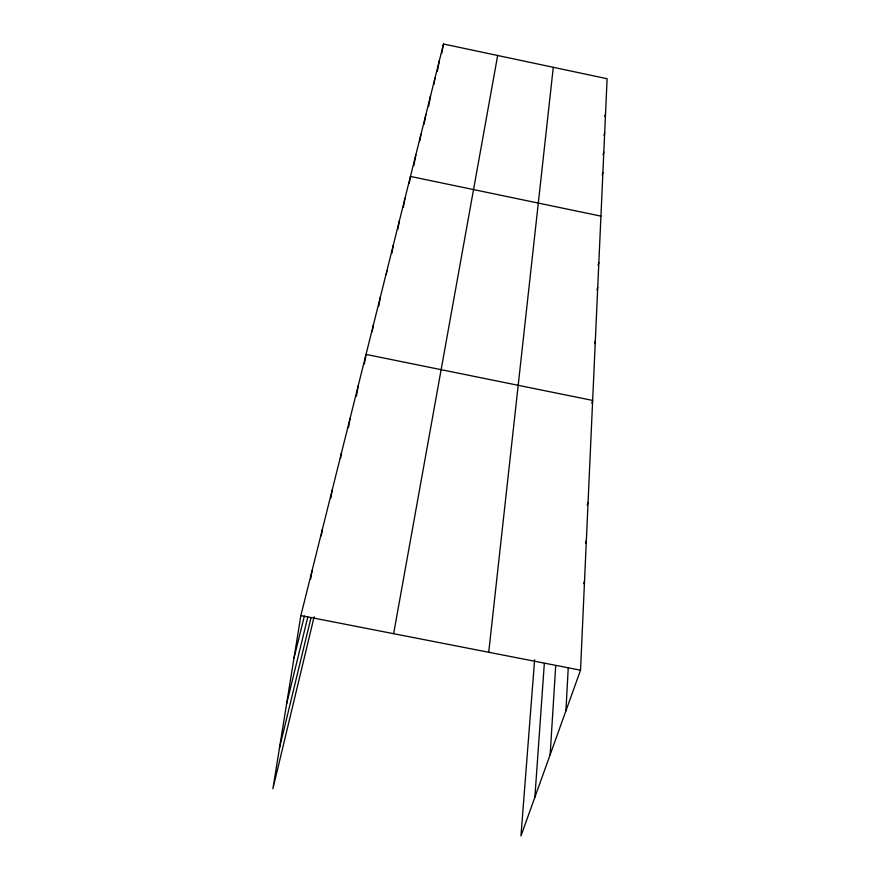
<?xml version="1.0" encoding="UTF-8"?>
<svg xmlns="http://www.w3.org/2000/svg" width="880" height="880" viewBox="0 0 880 880"><rect width="100%" height="100%" fill="white"/><g stroke="black" fill="none" stroke-linecap="round" stroke-linejoin="round"><path stroke-width="1.32" d="M534.611 659.835L520.949 836L580.525 670.197L607.112 78.727L443.498 44L300.861 615.571L272.888 788.799L314.127 616.759M565.928 710.831L568.249 667.557M550.143 754.732L555.72 665.588M534.886 797.214L544.324 663.465M488.719 652.267L553.289 67.298M310.673 578.974L311.971 571.032M321.299 535.876L322.388 529.287M330.814 498.179L332.178 490.072M340.472 458.535L341.385 453.156M348.469 427.691L350.075 418.363M356.444 396.077L358.27 385.506M364.375 363.891L366.036 354.42L592.658 400.433L591.844 403.051M372.207 331.683L373.384 324.973M378.708 306.328L380.347 297.044M386.276 274.45L386.969 270.512M391.831 253.33L393.272 245.267M397.837 229.207L399.267 221.232M393.635 633.699L497.662 55.495M403.326 207.515L404.987 198.319M409.233 183.172L410.454 176.44L600.941 216.128M413.886 165.561L415.822 154.924M419.749 140.943L420.948 134.365M424.127 124.146L425.854 114.708M428.593 106.546L430.551 95.898M433.84 84.447L435.05 77.869M437.36 71.39L439.362 60.588M441.771 53.339L443.498 44M279.422 748.297L310.959 617.881M286.594 703.934L307.78 617.166M293.997 658.053L304.381 616.022M604.835 116.457L605.539 113.883M603.977 135.19L604.692 132.583M603.086 154.737L603.812 152.108M602.184 175.065L602.899 172.491M598.103 265.133L598.851 262.548M596.959 290.059L597.729 287.441M594.55 343.629L595.32 341.055M587.213 505.109L588.06 502.524M585.486 543.257L586.344 540.65M583.66 583.682L584.529 581.152M300.861 615.571L580.525 670.197"/></g></svg>
